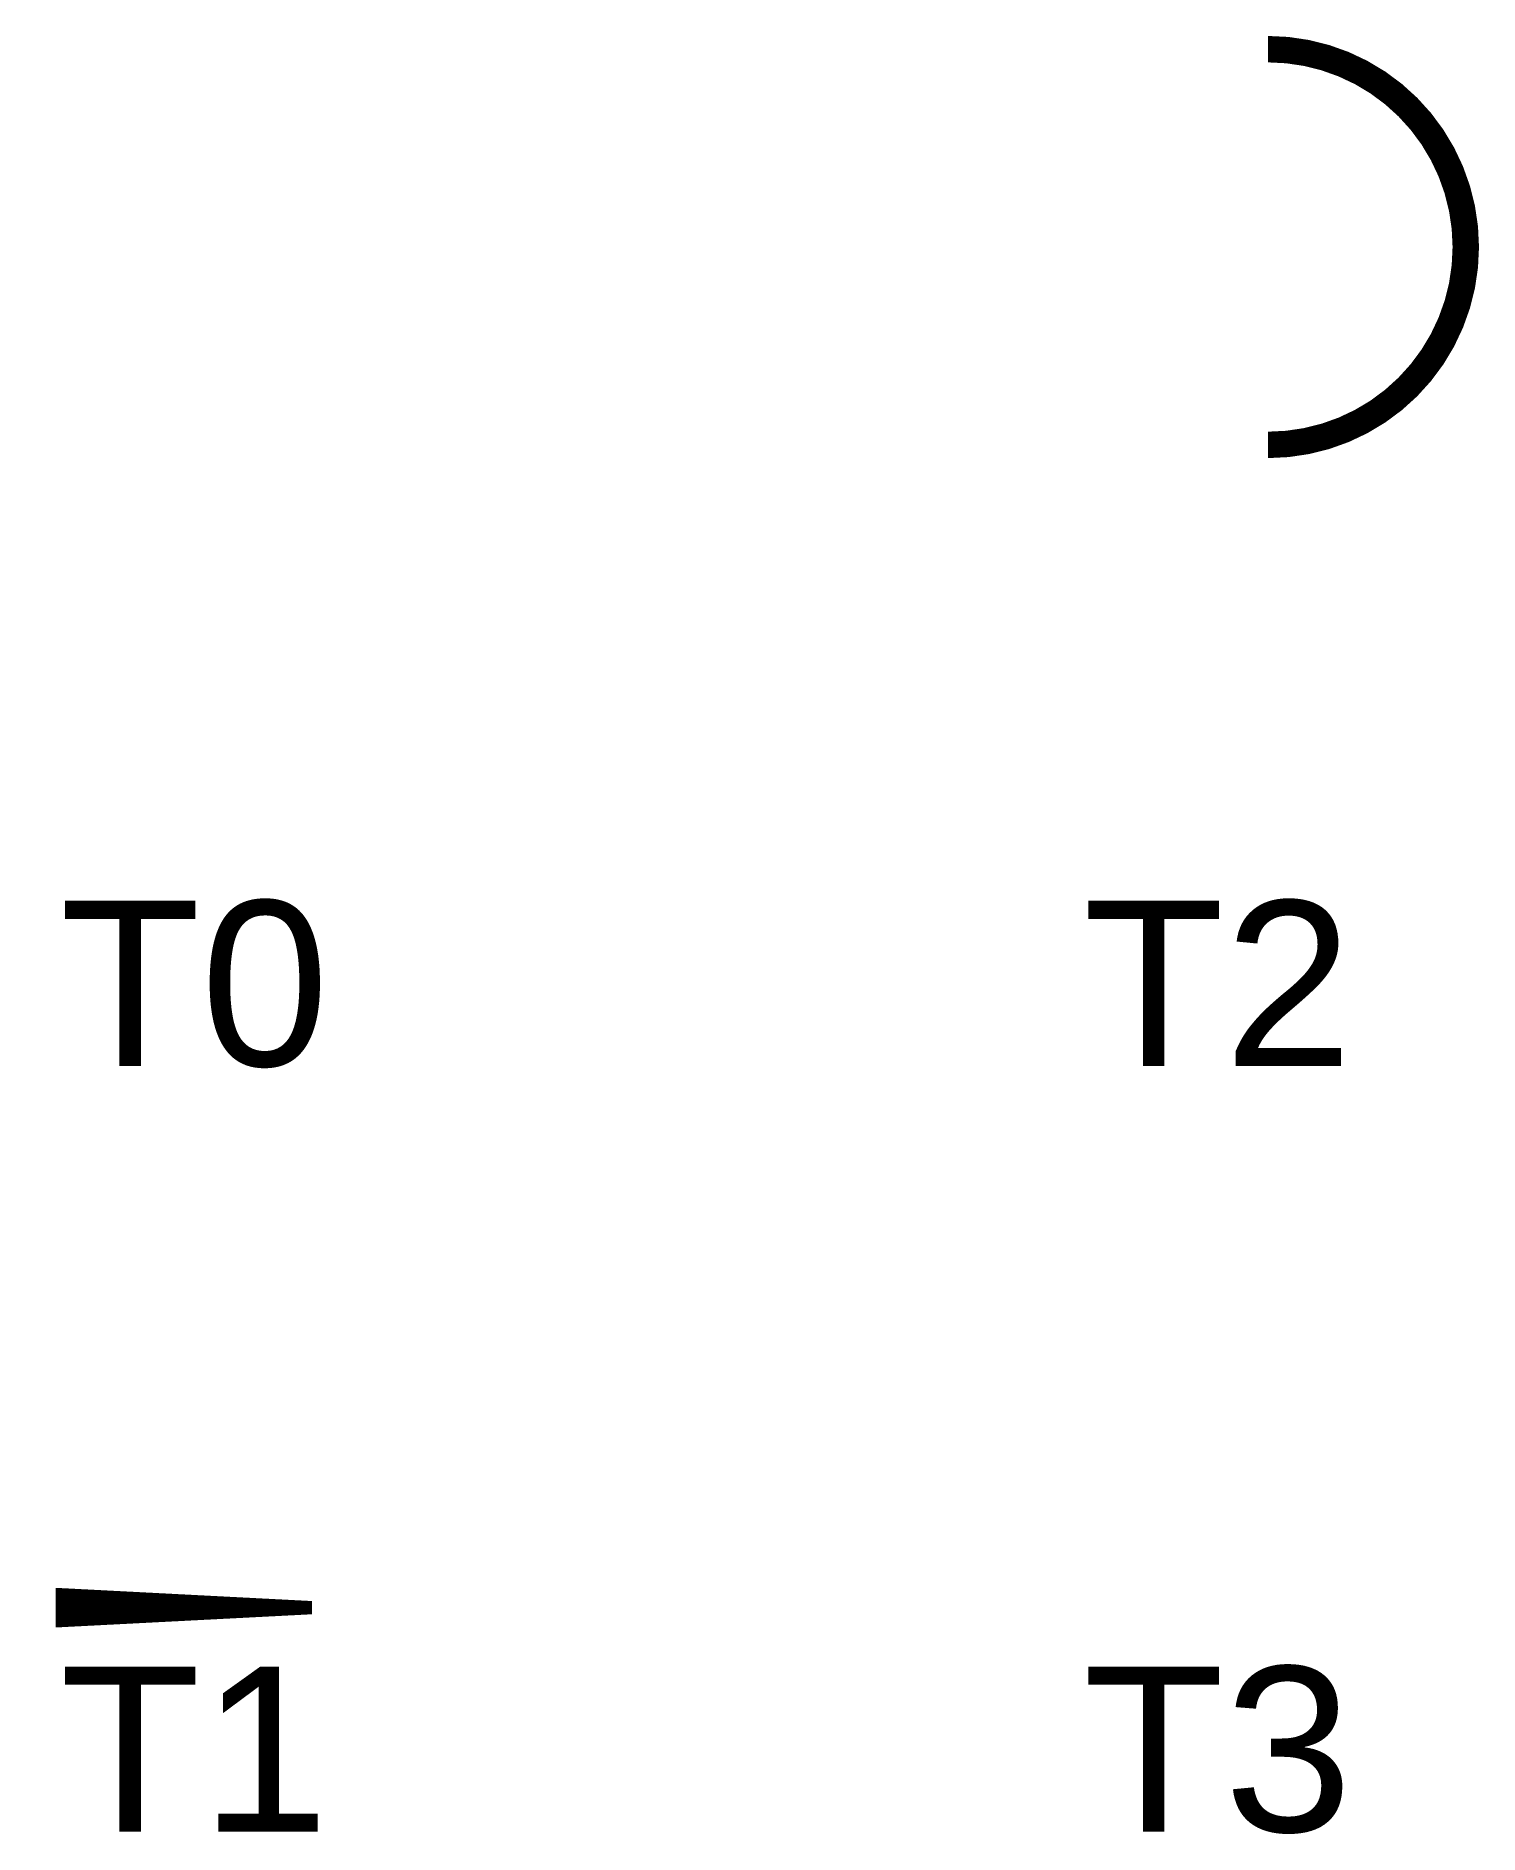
# Model space of a CAD drawing. Header units: metres. Extents: x 188 to 407, y 164 to 436.
import ezdxf

# ---------------------------------------------------------------- set-up
doc = ezdxf.new("R2010")
doc.units = ezdxf.units.M
doc.styles.get("Standard").update_dxf_attribs({"font": 'arial.ttf'})

msp = doc.modelspace()

# ---------------------------------------------------------------- linework, layer by layer
at = {"color": 4}
for points in [[(294, 374, 0, 0, 0), (374.87, 374, 4, 4, 1), (374.87, 433.9, 0, 0, 0), (292.56, 433.9, 0, 0, 0)], [(191.4, 198, 6, 2, 0), (230.18, 198, 0, 0, 0)]]:
    msp.add_lwpolyline(points, format="xyseb", dxfattribs=at)

# ---------------------------------------------------------------- texts
for s, p in [('T0', (192, 280)), ('T2', (346.91, 280)), ('T1', (192, 164.09)), ('T3', (346.91, 164.09))]:
    msp.add_text(s, height=25).set_placement(p)

doc.saveas('drawing.dxf')
